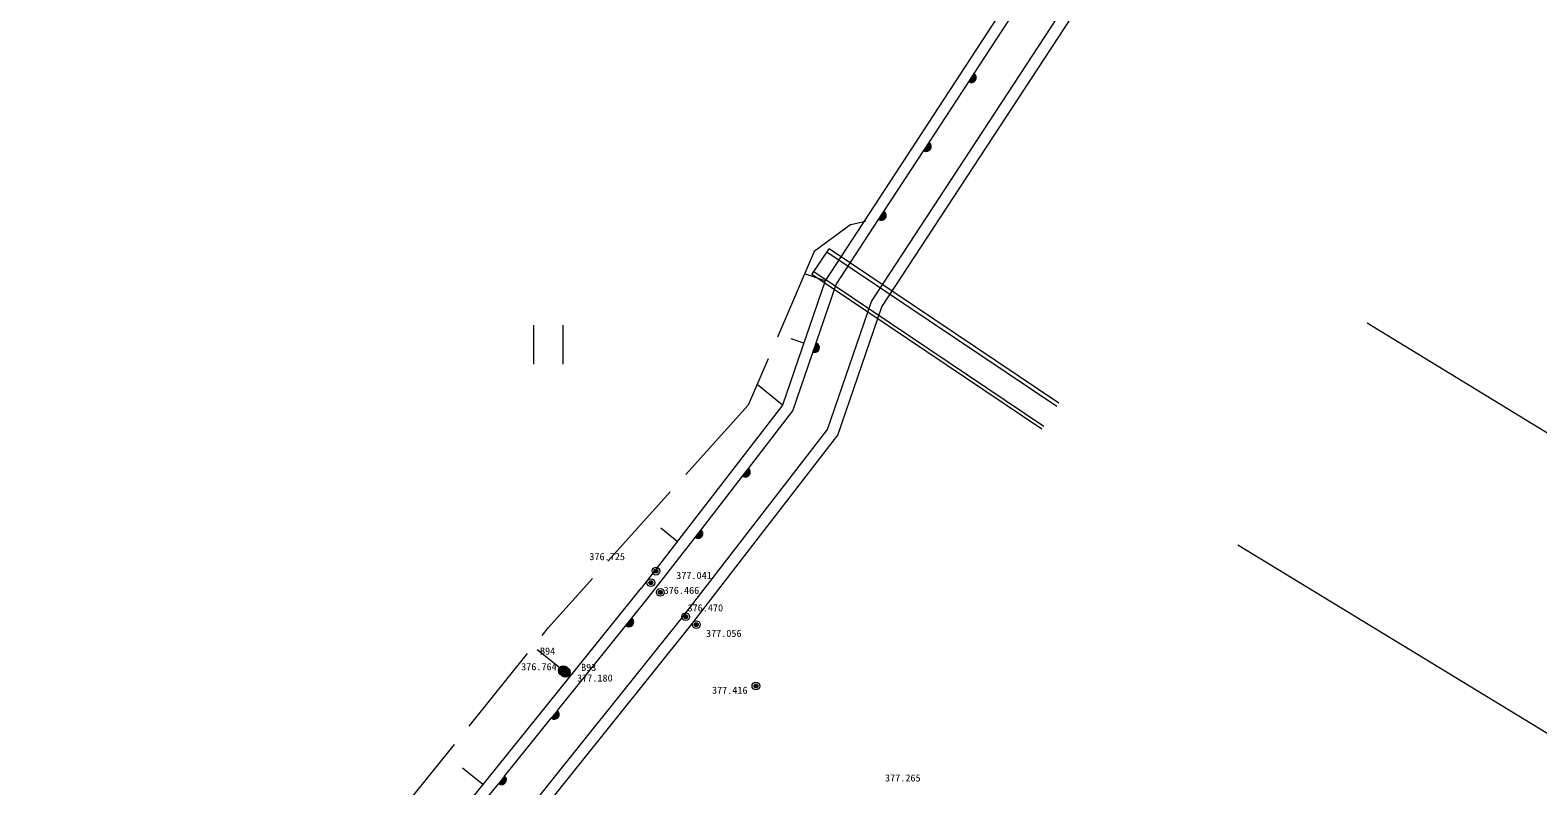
# Model space of a CAD drawing. Units: millimetres, scale not verified. Extents: x -77100 to 77100, y -52400 to 52400.
# Drawn here: x -6753 to 12650, y 21192 to 30914 of the extents above; entities that cross this region are included whole.
import ezdxf
from ezdxf.enums import TextEntityAlignment as Align

# ---------------------------------------------------------------- set-up
doc = ezdxf.new("R2010")
doc.units = ezdxf.units.MM
doc.header["$LTSCALE"] = 200
doc.header["$PDMODE"] = 32
doc.header["$PDSIZE"] = 100
doc.linetypes.add('DASHED', pattern=[7.5, 6, -1.5])
doc.layers.add('0-0_D-BGD', color=7, linetype='Continuous', lineweight=13)
doc.layers.add('0-1_D-BGD-HTXT', color=251, linetype='Continuous', lineweight=13)
doc.styles.add('ＭＳ ゴシック', font='')
doc.styles.get('ＭＳ ゴシック').set_extended_font_data('MS Gothic')

msp = doc.modelspace()

# ---------------------------------------------------------------- linework, layer by layer
at = {"layer": '0-0_D-BGD'}
for p, q in [((5395.8, 30355.5), (5327.4, 30250.9)), ((4815.6, 29468.8), (4747.2, 29364.3)), ((4235.4, 28582.2), (4167, 28477.6)), ((3810.6, 28415.5), (3998.6, 28458.5)), ((3306.6, 27769.4), (3529.7, 28101.4)), ((6459.5, 26072.1), (3501.8, 28059.9)), ((6487, 26113.9), (3529.7, 28101.4)), ((3478.2, 27689.3), (3214.6, 27779.8)), ((6267.1, 25779.7), (3306.6, 27769.4)), ((3334.5, 27810.9), (6294.6, 25821.5)), ((-269, 26618.6), (-269, 27118.6)), ((106, 26618.6), (106, 27118.6)), ((19510.1, 21625.1), (10451.7, 27142.9)), ((3203.8, 26889.1), (3041.5, 26944.8)), ((3321.8, 26770.9), (3362.4, 26889.1)), ((2929.4, 26088.9), (2601.6, 26355.3)), ((2491.1, 25276.9), (2414.6, 25178)), ((1574.3, 24336.3), (1362.4, 24508.5)), ((1880.8, 24487.5), (1804.3, 24388.6)), ((17989.9, 18684), (8790.9, 24287.4)), ((-5557.7, 15463.8), (1114.5, 23741.6)), ((-5046.4, 15018.4), (1628.7, 23344.1)), ((913.4, 23253.2), (991.8, 23350.5)), ((-4929.4, 14924.5), (1746.6, 23251.3)), ((196.7, 22603.1), (-229.5, 22941.5)), ((32.5, 22160.3), (673, 22954.9)), ((32.5, 22160.3), (673, 22954.9)), ((32.5, 22160.3), (-45.9, 22063)), ((-647.2, 21317), (-45.9, 22063)), ((-647.2, 21317), (-45.9, 22063)), ((-926.1, 21209.9), (-1189.8, 21419.2)), ((-1326.9, 20473.7), (-725.6, 21219.7)), ((-1326.9, 20473.7), (-725.6, 21219.7)), ((-647.2, 21317), (-725.6, 21219.7))]:
    msp.add_line(p, q, dxfattribs=at)
at = {"layer": '0-0_D-BGD', "linetype": 'DASHED'}
msp.add_line((-6752.8, 14951.6), (-80.7, 23229.4), dxfattribs=at)
at = {"layer": '0-0_D-BGD'}
for points in [[(12041.9, 42288.4), (9141.8, 36262.1), (6396.9, 32159.3), (3478.2, 27689.3), (2929.4, 26088.9), (1114.5, 23741.6)], [(1628.7, 23344.1), (3509.3, 25776.4), (4073.6, 27421.8), (6939, 31800.7), (9707.6, 35938.8), (12627.6, 42006.5)], [(1746.6, 23251.3), (3643.2, 25704.3), (4209.4, 27355.3), (7064.1, 31717.9), (9838.2, 35864.2), (12762.8, 41941.5)], [(673, 22954.9), (1232.2, 23648.7), (1804.3, 24388.6), (1880.8, 24487.5), (2414.6, 25178), (2491.1, 25276.9), (3063.2, 26016.8), (3621, 27643.2), (4167, 28477.6), (4235.4, 28582.2), (4747.2, 29364.3), (4815.6, 29468.8), (5327.4, 30250.9), (5395.8, 30355.5), (5907.6, 31137.6)], [(1232.2, 23648.7), (1804.3, 24388.6), (1880.8, 24487.5), (2414.6, 25178), (2491.1, 25276.9), (3063.2, 26016.8), (3621, 27643.2), (4167, 28477.6), (4235.4, 28582.2), (4747.2, 29364.3), (4815.6, 29468.8), (5327.4, 30250.9), (5395.8, 30355.5), (5907.6, 31137.6)]]:
    msp.add_lwpolyline(points, dxfattribs=at)
at = {"layer": '0-0_D-BGD', "linetype": 'DASHED'}
msp.add_lwpolyline([(3810.6, 28415.5), (3337.4, 28065.1), (2487.4, 26089.9), (-80.7, 23229.4)], dxfattribs=at)
at = {"layer": '0-0_D-BGD'}
for centre, radius, start, end in [((-86053, 74325.6), 117987, 313.02609, 339.18853), ((-83527.9, 71748), 114912.5, 313.14974, 339.92152), ((-83526.8, 71747.2), 115041.2, 313.1901, 339.90655), ((-86318.7, 74215.6), 121132.7, 313.90457, 338.97629), ((-86184.5, 74095.6), 121132.7, 313.90069, 338.98929), ((5361.6, 30303.2), 62.5, 236.80084, 56.80084), ((4781.4, 29416.6), 62.5, 236.80198, 56.79969), ((-83194.8, 71585.1), 121132.7, 313.75925, 339.21306), ((4201.2, 28529.9), 62.5, 236.80084, 56.80084), ((-83052.1, 71444.9), 121132.7, 313.75938, 339.232), ((3342.1, 26830), 62.5, 251.06963, 71.06963), ((2452.9, 25227.4), 62.5, 232.29076, 52.28853), ((1842.5, 24438.1), 62.5, 232.28964, 52.28964), ((952.6, 23301.8), 62.5, 231.13043, 51.13043), ((-6.7, 22111.6), 62.5, 231.13043, 51.13043), ((-686.4, 21268.3), 62.5, 231.13043, 51.13043)]:
    msp.add_arc(centre, radius, start, end, dxfattribs=at)
for points in [[(5327.4, 30250.9), (5395.8, 30355.5), (5413.7, 30337.8)], [(5327.4, 30250.9), (5413.7, 30337.8), (5423.1, 30314.5)], [(5327.4, 30250.9), (5422.6, 30289.3), (5423.1, 30314.5)], [(5327.4, 30250.9), (5412.1, 30266.4), (5422.6, 30289.3)], [(5327.4, 30250.9), (5393.5, 30249.5), (5412.1, 30266.4)], [(5327.4, 30250.9), (5344.6, 30243.1), (5369.7, 30241.3)], [(5327.4, 30250.9), (5369.7, 30241.3), (5393.5, 30249.5)], [(4747.2, 29364.3), (4770.6, 29355), (4815.6, 29468.8)], [(4770.6, 29355), (4795.7, 29355.7), (4815.6, 29468.8)], [(4795.7, 29355.7), (4815.6, 29468.8), (4818.6, 29366.3)], [(4815.6, 29468.8), (4818.6, 29366.3), (4835.4, 29385)], [(4815.6, 29468.8), (4829.7, 29456.2), (4841.4, 29433.9)], [(4815.6, 29468.8), (4835.4, 29385), (4843.4, 29408.9)], [(4815.6, 29468.8), (4841.4, 29433.9), (4843.4, 29408.9)], [(4167, 28477.6), (4235.4, 28582.2), (4253.3, 28564.4)], [(4167, 28477.6), (4253.3, 28564.4), (4262.7, 28541.1)], [(4167, 28477.6), (4262.1, 28515.9), (4262.7, 28541.1)], [(4167, 28477.6), (4251.7, 28493), (4262.1, 28515.9)], [(4167, 28477.6), (4233.1, 28476.1), (4251.7, 28493)], [(4167, 28477.6), (4184.2, 28469.7), (4209.3, 28467.9)], [(4167, 28477.6), (4209.3, 28467.9), (4233.1, 28476.1)], [(3321.8, 26770.9), (3346.8, 26767.7), (3362.4, 26889.1)], [(3346.8, 26767.7), (3362.4, 26889.1), (3371, 26774.6)], [(3362.4, 26889.1), (3371, 26774.6), (3390.5, 26790.4)], [(3362.4, 26889.1), (3379.1, 26880.3), (3396, 26861.6)], [(3362.4, 26889.1), (3390.5, 26790.4), (3402.2, 26812.7)], [(3362.4, 26889.1), (3396, 26861.6), (3404.1, 26837.8)], [(3362.4, 26889.1), (3402.2, 26812.7), (3404.1, 26837.8)], [(2414.6, 25178), (2491.1, 25276.9), (2507.5, 25257.8)], [(2414.6, 25178), (2507.5, 25257.8), (2515, 25233.8)], [(2414.6, 25178), (2512.5, 25208.8), (2515, 25233.8)], [(2414.6, 25178), (2500.3, 25186.8), (2512.5, 25208.8)], [(2414.6, 25178), (2480.4, 25171.3), (2500.3, 25186.8)], [(2414.6, 25178), (2431.2, 25168.8), (2456.1, 25165)], [(2414.6, 25178), (2456.1, 25165), (2480.4, 25171.3)], [(1804.3, 24388.6), (1880.8, 24487.5), (1897.2, 24468.4)], [(1804.3, 24388.6), (1897.2, 24468.4), (1904.7, 24444.4)], [(1804.3, 24388.6), (1902.2, 24419.4), (1904.7, 24444.4)], [(1804.3, 24388.6), (1890, 24397.4), (1902.2, 24419.4)], [(1804.3, 24388.6), (1870.1, 24382), (1890, 24397.4)], [(1804.3, 24388.6), (1820.9, 24379.4), (1845.7, 24375.6)], [(1804.3, 24388.6), (1845.7, 24375.6), (1870.1, 24382)], [(913.4, 23253.2), (935.8, 23241.6), (991.8, 23350.5)], [(935.8, 23241.6), (960.9, 23239.9), (991.8, 23350.5)], [(960.9, 23239.9), (984.6, 23248.1), (991.8, 23350.5)], [(984.6, 23248.1), (991.8, 23350.5), (1003.2, 23265.1)], [(991.8, 23350.5), (1003.2, 23265.1), (1013.6, 23288)], [(991.8, 23350.5), (1004.6, 23336.5), (1014.1, 23313.2)], [(991.8, 23350.5), (1013.6, 23288), (1014.1, 23313.2)], [(-45.9, 22063), (-29.5, 22053.5), (32.5, 22160.3)], [(-29.5, 22053.5), (-4.8, 22049.2), (32.5, 22160.3)], [(-4.8, 22049.2), (19.7, 22055), (32.5, 22160.3)], [(19.7, 22055), (32.5, 22160.3), (39.9, 22070)], [(32.5, 22160.3), (39.9, 22070), (52.6, 22091.8)], [(32.5, 22160.3), (48.5, 22140.9), (55.6, 22116.7)], [(32.5, 22160.3), (52.6, 22091.8), (55.6, 22116.7)], [(-725.6, 21219.7), (-703.3, 21208.1), (-647.2, 21317)], [(-703.3, 21208.1), (-678.2, 21206.4), (-647.2, 21317)], [(-678.2, 21206.4), (-654.4, 21214.6), (-647.2, 21317)], [(-654.4, 21214.6), (-647.2, 21317), (-635.8, 21231.6)], [(-647.2, 21317), (-635.8, 21231.6), (-625.5, 21254.5)], [(-647.2, 21317), (-634.4, 21303), (-625, 21279.7)], [(-647.2, 21317), (-625.5, 21254.5), (-625, 21279.7)]]:
    msp.add_solid(points, dxfattribs=at)
at = {"layer": '0-1_D-BGD-HTXT'}
for centre, radius in [((1301.4, 23954.2), 25), ((1301.4, 23954.2), 18.8), ((1301.4, 23954.2), 12.5), ((1235.2, 23806.4), 25), ((1235.2, 23806.4), 18.8), ((1235.2, 23806.4), 12.5), ((1357.5, 23681.5), 25), ((1357.5, 23681.5), 18.8), ((1357.5, 23681.5), 12.5), ((1683.2, 23367.6), 25), ((1683.2, 23367.6), 18.8), ((1683.2, 23367.6), 12.5), ((1819.5, 23265.7), 25), ((1819.5, 23265.7), 18.8), ((1819.5, 23265.7), 12.5), ((109, 22674.1), 62.5), ((109, 22674.1), 46.9), ((136.2, 22651.1), 62.5), ((109, 22674.1), 31.2), ((136.2, 22651.1), 46.9), ((136.2, 22651.1), 31.2), ((2586.9, 22475.6), 25), ((2586.9, 22475.6), 18.8), ((2586.9, 22475.6), 12.5)]:
    msp.add_circle(centre, radius, dxfattribs=at)
at = {"layer": '0-1_D-BGD-HTXT', "color": 7}
for p in [(1301.4, 23954.2), (1235.2, 23806.4), (1357.5, 23681.5)]:
    msp.add_point(p, dxfattribs=at)
at = {"layer": '0-1_D-BGD-HTXT'}
for p in [(1683.2, 23367.6), (1819.5, 23265.7), (109, 22674.1), (136.2, 22651.1), (2586.9, 22475.6)]:
    msp.add_point(p, dxfattribs=at)

# ---------------------------------------------------------------- texts
at = {"layer": '0-1_D-BGD-HTXT', "style": 'ＭＳ ゴシック', "width": 1.05}
for s, p in [('376.725', (443.8, 24068.1)), ('377.041', (1561.5, 23825.6)), ('376.466', (1399.7, 23634.8)), ('376.470', (1706.8, 23408.7)), ('377.056', (1944.5, 23080.2)), ('B94', (-191.8, 22852.3)), ('376.764', (-434.1, 22651.2)), ('B93', (336.9, 22643)), ('377.180', (285.5, 22506.3)), ('377.416', (2021.9, 22349.3)), ('377.265', (4248.6, 21220.5))]:
    msp.add_text(s, height=91.64, dxfattribs=at).set_placement(p, align=Align.BOTTOM_LEFT)

doc.saveas('drawing.dxf')
